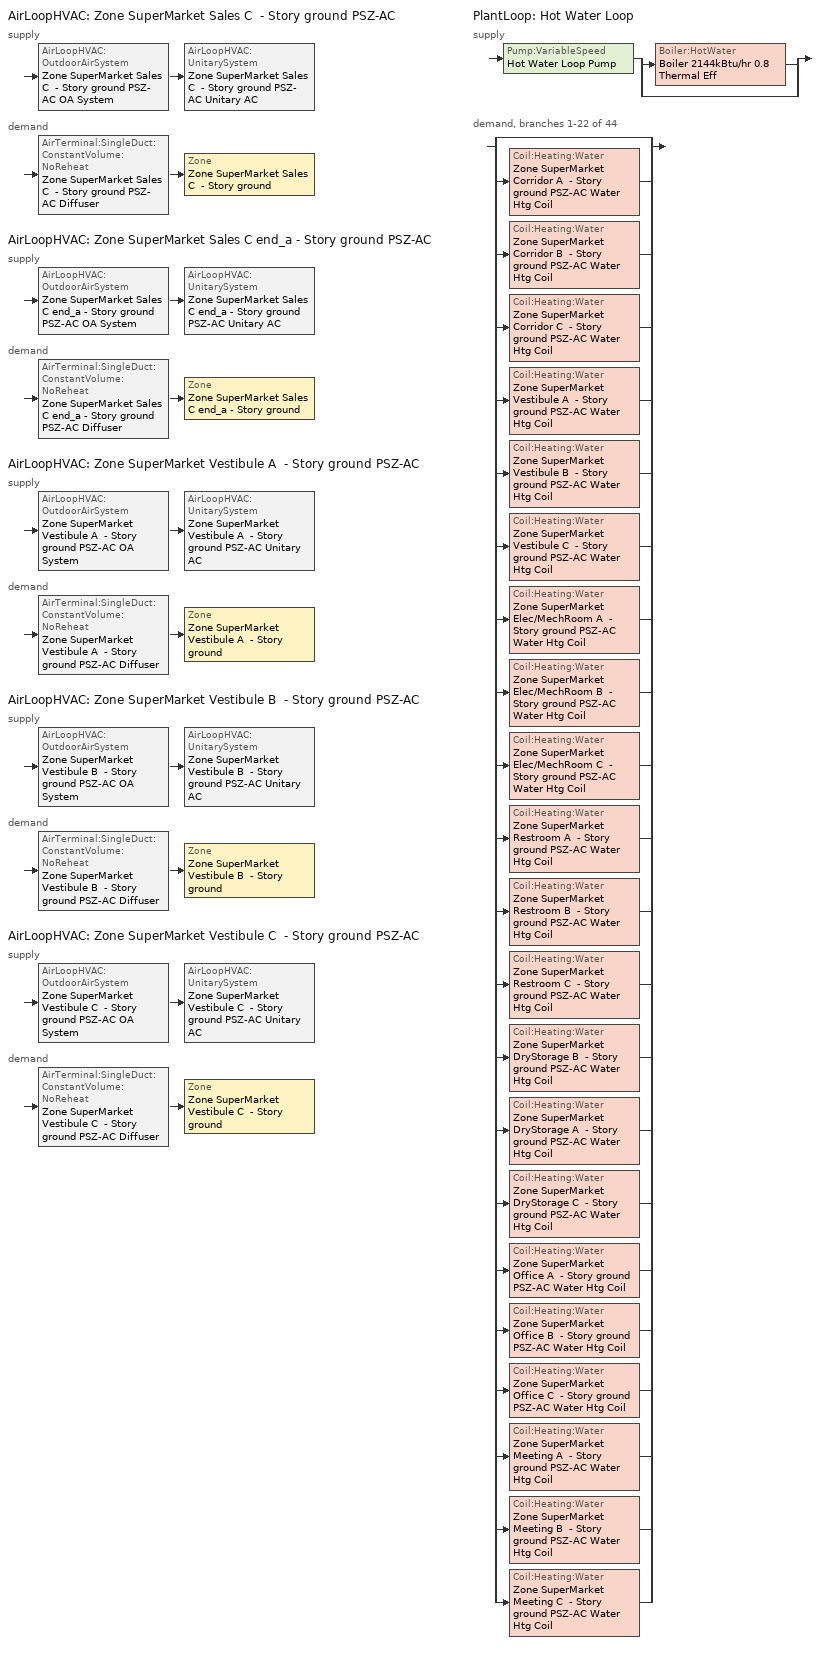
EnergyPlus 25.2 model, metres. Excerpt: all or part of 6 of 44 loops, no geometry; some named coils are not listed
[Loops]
AirLoopHVAC 'Zone SuperMarket Sales C  - Story ground PSZ-AC'
 supply: AirLoopHVAC:OutdoorAirSystem 'Zone SuperMarket Sales C  - Story ground PSZ-AC OA System' > AirLoopHVAC:UnitarySystem 'Zone SuperMarket Sales C  - Story ground PSZ-AC Unitary AC'
 demand: AirTerminal:SingleDuct:ConstantVolume:NoReheat 'Zone SuperMarket Sales C  - Story ground PSZ-AC Diffuser' > Zone 'Zone SuperMarket Sales C  - Story ground'
AirLoopHVAC 'Zone SuperMarket Sales C end_a - Story ground PSZ-AC'
 supply: AirLoopHVAC:OutdoorAirSystem 'Zone SuperMarket Sales C end_a - Story ground PSZ-AC OA System' > AirLoopHVAC:UnitarySystem 'Zone SuperMarket Sales C end_a - Story ground PSZ-AC Unitary AC'
 demand: AirTerminal:SingleDuct:ConstantVolume:NoReheat 'Zone SuperMarket Sales C end_a - Story ground PSZ-AC Diffuser' > Zone 'Zone SuperMarket Sales C end_a - Story ground'
AirLoopHVAC 'Zone SuperMarket Vestibule A  - Story ground PSZ-AC'
 supply: AirLoopHVAC:OutdoorAirSystem 'Zone SuperMarket Vestibule A  - Story ground PSZ-AC OA System' > AirLoopHVAC:UnitarySystem 'Zone SuperMarket Vestibule A  - Story ground PSZ-AC Unitary AC'
 demand: AirTerminal:SingleDuct:ConstantVolume:NoReheat 'Zone SuperMarket Vestibule A  - Story ground PSZ-AC Diffuser' > Zone 'Zone SuperMarket Vestibule A  - Story ground'
AirLoopHVAC 'Zone SuperMarket Vestibule B  - Story ground PSZ-AC'
 supply: AirLoopHVAC:OutdoorAirSystem 'Zone SuperMarket Vestibule B  - Story ground PSZ-AC OA System' > AirLoopHVAC:UnitarySystem 'Zone SuperMarket Vestibule B  - Story ground PSZ-AC Unitary AC'
 demand: AirTerminal:SingleDuct:ConstantVolume:NoReheat 'Zone SuperMarket Vestibule B  - Story ground PSZ-AC Diffuser' > Zone 'Zone SuperMarket Vestibule B  - Story ground'
AirLoopHVAC 'Zone SuperMarket Vestibule C  - Story ground PSZ-AC'
 supply: AirLoopHVAC:OutdoorAirSystem 'Zone SuperMarket Vestibule C  - Story ground PSZ-AC OA System' > AirLoopHVAC:UnitarySystem 'Zone SuperMarket Vestibule C  - Story ground PSZ-AC Unitary AC'
 demand: AirTerminal:SingleDuct:ConstantVolume:NoReheat 'Zone SuperMarket Vestibule C  - Story ground PSZ-AC Diffuser' > Zone 'Zone SuperMarket Vestibule C  - Story ground'
PlantLoop 'Hot Water Loop'
 supply: Pump:VariableSpeed 'Hot Water Loop Pump' > split
  | Boiler:HotWater 'Boiler 2144kBtu/hr 0.8 Thermal Eff'
  | bypass
 demand, branches 1-22 of 44: split
  | bypass
  | Coil:Heating:Water 'Zone SuperMarket Corridor A  - Story ground PSZ-AC Water Htg Coil'
  | Coil:Heating:Water 'Zone SuperMarket Corridor B  - Story ground PSZ-AC Water Htg Coil'
  | Coil:Heating:Water 'Zone SuperMarket Corridor C  - Story ground PSZ-AC Water Htg Coil'
  | Coil:Heating:Water 'Zone SuperMarket Vestibule A  - Story ground PSZ-AC Water Htg Coil'
  | Coil:Heating:Water 'Zone SuperMarket Vestibule B  - Story ground PSZ-AC Water Htg Coil'
  | Coil:Heating:Water 'Zone SuperMarket Vestibule C  - Story ground PSZ-AC Water Htg Coil'
  | Coil:Heating:Water 'Zone SuperMarket Elec/MechRoom A  - Story ground PSZ-AC Water Htg Coil'
  | Coil:Heating:Water 'Zone SuperMarket Elec/MechRoom B  - Story ground PSZ-AC Water Htg Coil'
  | Coil:Heating:Water 'Zone SuperMarket Elec/MechRoom C  - Story ground PSZ-AC Water Htg Coil'
  | Coil:Heating:Water 'Zone SuperMarket Restroom A  - Story ground PSZ-AC Water Htg Coil'
  | Coil:Heating:Water 'Zone SuperMarket Restroom B  - Story ground PSZ-AC Water Htg Coil'
  | Coil:Heating:Water 'Zone SuperMarket Restroom C  - Story ground PSZ-AC Water Htg Coil'
  | Coil:Heating:Water 'Zone SuperMarket DryStorage B  - Story ground PSZ-AC Water Htg Coil'
  | Coil:Heating:Water 'Zone SuperMarket DryStorage A  - Story ground PSZ-AC Water Htg Coil'
  | Coil:Heating:Water 'Zone SuperMarket DryStorage C  - Story ground PSZ-AC Water Htg Coil'
  | Coil:Heating:Water 'Zone SuperMarket Office A  - Story ground PSZ-AC Water Htg Coil'
  | Coil:Heating:Water 'Zone SuperMarket Office B  - Story ground PSZ-AC Water Htg Coil'
  | Coil:Heating:Water 'Zone SuperMarket Office C  - Story ground PSZ-AC Water Htg Coil'
  | Coil:Heating:Water 'Zone SuperMarket Meeting A  - Story ground PSZ-AC Water Htg Coil'
  | Coil:Heating:Water 'Zone SuperMarket Meeting B  - Story ground PSZ-AC Water Htg Coil'
  | Coil:Heating:Water 'Zone SuperMarket Meeting C  - Story ground PSZ-AC Water Htg Coil'
[ZoneControl:Thermostat] Temperature Difference Between Cutout And Setpoint {deltaC}=0
Name | Zone or ZoneList | Control Type Schedule | Control 1
Zone SuperMarket Sales C  - Story ground Thermostat | Zone SuperMarket Sales C  - Story ground | Zone SuperMarket Sales C  - Story ground Thermostat Schedule | SuperMarket Sales - 90.1-2019 Thermostat 2
Zone SuperMarket Sales C end_a - Story ground Thermostat | Zone SuperMarket Sales C end_a - Story ground | Zone SuperMarket Sales C end_a - Story ground Thermostat Schedule | SuperMarket Sales - 90.1-2019 Thermostat 1
Zone SuperMarket Vestibule A  - Story ground Thermostat | Zone SuperMarket Vestibule A  - Story ground | Zone SuperMarket Vestibule A  - Story ground Thermostat Schedule | SuperMarket Vestibule - 90.1-2019 Thermostat 1
Zone SuperMarket Vestibule B  - Story ground Thermostat | Zone SuperMarket Vestibule B  - Story ground | Zone SuperMarket Vestibule B  - Story ground Thermostat Schedule | SuperMarket Vestibule - 90.1-2019 Thermostat 2
Zone SuperMarket Vestibule C  - Story ground Thermostat | Zone SuperMarket Vestibule C  - Story ground | Zone SuperMarket Vestibule C  - Story ground Thermostat Schedule | SuperMarket Vestibule - 90.1-2019 Thermostat
[ThermostatSetpoint:DualSetpoint]
Name | Heating Setpoint Temperature Schedule | Cooling Setpoint Temperature Schedule
SuperMarket Sales - 90.1-2019 Thermostat 2; SuperMarket Sales - 90.1-2019 Thermostat 1 | SuperMarket HtgSetp_Enduse | SuperMarket ClgSetp_Enduse
SuperMarket Vestibule - 90.1-2019 Thermostat 1; SuperMarket Vestibule - 90.1-2019 Thermostat 2; SuperMarket Vestibule - 90.1-2019 Thermostat | SuperMarket Vestibule HtgSetp | SuperMarket Vestibule ClgSetp
[AirTerminal:SingleDuct:ConstantVolume:NoReheat] Availability Schedule=Always On Discrete; Maximum Air Flow Rate {m3/s}=AutoSize
Zone SuperMarket Sales C  - Story ground PSZ-AC Diffuser; Zone SuperMarket Sales C end_a - Story ground PSZ-AC Diffuser; Zone SuperMarket Vestibule A  - Story ground PSZ-AC Diffuser; Zone SuperMarket Vestibule B  - Story ground PSZ-AC Diffuser; Zone SuperMarket Vestibule C  - Story ground PSZ-AC Diffuser
[Zone equipment]
Zone SuperMarket Sales C  - Story ground: Zone SuperMarket Sales C  - Story ground PSZ-AC Diffuser
Zone SuperMarket Sales C end_a - Story ground: Zone SuperMarket Sales C end_a - Story ground PSZ-AC Diffuser
Zone SuperMarket Vestibule A  - Story ground: Zone SuperMarket Vestibule A  - Story ground PSZ-AC Diffuser
Zone SuperMarket Vestibule B  - Story ground: Zone SuperMarket Vestibule B  - Story ground PSZ-AC Diffuser
Zone SuperMarket Vestibule C  - Story ground: Zone SuperMarket Vestibule C  - Story ground PSZ-AC Diffuser
[Sizing:Zone] Zone Cooling Design Supply Air Temperature Input Method=SupplyAirTemperature; Zone Cooling Design Supply Air Temperature {C}=12.7778; Zone Cooling Design Supply Air Temperature Difference {deltaC}=11.11; Zone Heating Design Supply Air Temperature Input Method=SupplyAirTemperature; Zone Heating Design Supply Air Temperature {C}=50; Zone Heating Design Supply Air Temperature Difference {deltaC}=11.11; Zone Cooling Design Supply Air Humidity Ratio {kgWater/kgDryAir}=0.0085; Zone Heating Design Supply Air Humidity Ratio {kgWater/kgDryAir}=0.008; Cooling Design Air Flow Method=DesignDay; Cooling Design Air Flow Rate {m3/s}=0; Cooling Minimum Air Flow per Zone Floor Area {m3/s-m2}=0.000762; Cooling Minimum Air Flow {m3/s}=0; Cooling Minimum Air Flow Fraction=0; Heating Design Air Flow Method=DesignDay; Heating Design Air Flow Rate {m3/s}=0; Heating Maximum Air Flow per Zone Floor Area {m3/s-m2}=0.002032; Heating Maximum Air Flow {m3/s}=0.141576; Heating Maximum Air Flow Fraction=1; Account for Dedicated Outdoor Air System=No; Zone Load Sizing Method=Sensible Load Only No Latent Load; Zone Latent Cooling Design Supply Air Humidity Ratio Input Method=HumidityRatioDifference; Zone Cooling Design Supply Air Humidity Ratio Difference {kgWater/kgDryAir}=0.005; Zone Latent Heating Design Supply Air Humidity Ratio Input Method=HumidityRatioDifference; Zone Humidification Design Supply Air Humidity Ratio Difference {kgWater/kgDryAir}=0.005; Type of Space Sum to Use=Coincident; Heating Coil Sizing Method=None; Maximum Heating Capacity To Cooling Load Sizing Ratio {W/W}=1
Name | Design Specification Outdoor Air Object
Zone SuperMarket Sales C  - Story ground; Zone SuperMarket Sales C end_a - Story ground | SuperMarket Sales Ventilation
Zone SuperMarket Vestibule A  - Story ground; Zone SuperMarket Vestibule B  - Story ground; Zone SuperMarket Vestibule C  - Story ground | SuperMarket Vestibule Ventilation
[DesignSpecification:OutdoorAir] Outdoor Air Method=Sum; Outdoor Air Flow per Zone Floor Area {m3/s-m2}=0.0003048; Outdoor Air Flow per Zone {m3/s}=0; Outdoor Air Flow Air Changes per Hour {1/hr}=0
Name | Outdoor Air Flow per Person {m3/s-person}
SuperMarket Sales Ventilation | 0.00353961
SuperMarket Vestibule Ventilation | 0
[AirLoopHVAC] Design Supply Air Flow Rate {m3/s}=AutoSize; Design Return Air Flow Fraction of Supply Air Flow=1
Zone SuperMarket Sales C  - Story ground PSZ-AC; Zone SuperMarket Sales C end_a - Story ground PSZ-AC; Zone SuperMarket Vestibule A  - Story ground PSZ-AC; Zone SuperMarket Vestibule B  - Story ground PSZ-AC; Zone SuperMarket Vestibule C  - Story ground PSZ-AC
[Sizing:System] Type of Load to Size On=Sensible; Design Outdoor Air Flow Rate {m3/s}=Autosize; Central Heating Maximum System Air Flow Ratio=1; Preheat Design Temperature {C}=7.22222; Preheat Design Humidity Ratio {kgWater/kgDryAir}=0.008; Precool Design Temperature {C}=12.7778; Precool Design Humidity Ratio {kgWater/kgDryAir}=0.008; Central Cooling Design Supply Air Temperature {C}=12.7778; Central Heating Design Supply Air Temperature {C}=50; Type of Zone Sum to Use=Coincident; 100% Outdoor Air in Cooling=No; 100% Outdoor Air in Heating=No; Central Cooling Design Supply Air Humidity Ratio {kgWater/kgDryAir}=0.0085; Central Heating Design Supply Air Humidity Ratio {kgWater/kgDryAir}=0.008; Cooling Supply Air Flow Rate Method=DesignDay; Cooling Supply Air Flow Rate {m3/s}=0; Cooling Supply Air Flow Rate Per Floor Area {m3/s-m2}=0.00996765; Cooling Fraction of Autosized Cooling Supply Air Flow Rate=1; Cooling Supply Air Flow Rate Per Unit Cooling Capacity {m3/s-W}=3.94755e-05; Heating Supply Air Flow Rate Method=DesignDay; Heating Supply Air Flow Rate {m3/s}=0; Heating Supply Air Flow Rate Per Floor Area {m3/s-m2}=0.00996765; Heating Fraction of Autosized Heating Supply Air Flow Rate=1; Heating Fraction of Autosized Cooling Supply Air Flow Rate=1; Heating Supply Air Flow Rate Per Unit Heating Capacity {m3/s-W}=3.15882e-05; System Outdoor Air Method=ZoneSum; Zone Maximum Outdoor Air Fraction=1; Cooling Design Capacity Method=CoolingDesignCapacity; Cooling Design Capacity {W}=Autosize; Cooling Design Capacity Per Floor Area {W/m2}=234.7; Fraction of Autosized Cooling Design Capacity=1; Heating Design Capacity Method=HeatingDesignCapacity; Heating Design Capacity {W}=Autosize; Heating Design Capacity Per Floor Area {W/m2}=157; Fraction of Autosized Heating Design Capacity=1; Central Cooling Capacity Control Method=OnOff; Occupant Diversity=Autosize; Heating Coil Sizing Method=None; Maximum Heating Capacity To Cooling Capacity Sizing Ratio {W/W}=1
Zone SuperMarket Sales C  - Story ground PSZ-AC; Zone SuperMarket Sales C end_a - Story ground PSZ-AC; Zone SuperMarket Vestibule A  - Story ground PSZ-AC; Zone SuperMarket Vestibule B  - Story ground PSZ-AC; Zone SuperMarket Vestibule C  - Story ground PSZ-AC
[Controller:OutdoorAir] Minimum Outdoor Air Flow Rate {m3/s}=Autosize; Maximum Outdoor Air Flow Rate {m3/s}=Autosize; Economizer Control Action Type=ModulateFlow; Lockout Type=LockoutWithHeating; Minimum Limit Type=FixedMinimum; High Humidity Control=No; High Humidity Outdoor Air Flow Ratio=1; Control High Indoor Humidity Based on Outdoor Humidity Ratio=Yes; Heat Recovery Bypass Control Type=BypassWhenWithinEconomizerLimits; Economizer Operation Staging=InterlockedWithMechanicalCooling
Name | Economizer Control Type | Minimum Outdoor Air Schedule | Maximum Fraction of Outdoor Air Schedule | Mechanical Ventilation Controller | Economizer Maximum Limit Dry-Bulb Temperature {C} | Economizer Maximum Limit Enthalpy {J/kg}
Zone SuperMarket Sales C  - Story ground PSZ-AC OA System Controller | DifferentialDryBulb | Zone SuperMarket Sales C  - Story ground PSZ-AC Occ Sch | ems_Zone_SuperMarket_Sales_C____Story_ground_PSZ_AC_maxOASch | Controller Mechanical Ventilation 33
Zone SuperMarket Sales C end_a - Story ground PSZ-AC OA System Controller | NoEconomizer | Zone SuperMarket Sales C end_a - Story ground PSZ-AC Occ Sch | ems_Zone_SuperMarket_Sales_C_end_a___Story_ground_PSZ_AC_maxOASch | Controller Mechanical Ventilation 32 | 28 | 64000
Zone SuperMarket Vestibule A  - Story ground PSZ-AC OA System Controller | NoEconomizer | Zone SuperMarket Vestibule A  - Story ground PSZ-AC Occ Sch | ems_Zone_SuperMarket_Vestibule_A____Story_ground_PSZ_AC_maxOASch | Controller Mechanical Ventilation 4 | 28 | 64000
Zone SuperMarket Vestibule B  - Story ground PSZ-AC OA System Controller | NoEconomizer | Zone SuperMarket Vestibule B  - Story ground PSZ-AC Occ Sch | ems_Zone_SuperMarket_Vestibule_B____Story_ground_PSZ_AC_maxOASch | Controller Mechanical Ventilation 5 | 28 | 64000
Zone SuperMarket Vestibule C  - Story ground PSZ-AC OA System Controller | NoEconomizer | Zone SuperMarket Vestibule C  - Story ground PSZ-AC Occ Sch | ems_Zone_SuperMarket_Vestibule_C____Story_ground_PSZ_AC_maxOASch | Controller Mechanical Ventilation 6 | 28 | 64000
[Controller:MechanicalVentilation] Demand Controlled Ventilation=No; System Outdoor Air Method=ZoneSum
Name | Availability Schedule | Zone or ZoneList Name 1 | Design Specification Outdoor Air Object Name 1
Controller Mechanical Ventilation 33 | Zone SuperMarket Sales C  - Story ground PSZ-AC Occ Sch | Zone SuperMarket Sales C  - Story ground | SuperMarket Sales Ventilation
Controller Mechanical Ventilation 32 | Zone SuperMarket Sales C end_a - Story ground PSZ-AC Occ Sch | Zone SuperMarket Sales C end_a - Story ground | SuperMarket Sales Ventilation
Controller Mechanical Ventilation 4 | Zone SuperMarket Vestibule A  - Story ground PSZ-AC Occ Sch | Zone SuperMarket Vestibule A  - Story ground | SuperMarket Vestibule Ventilation
Controller Mechanical Ventilation 5 | Zone SuperMarket Vestibule B  - Story ground PSZ-AC Occ Sch | Zone SuperMarket Vestibule B  - Story ground | SuperMarket Vestibule Ventilation
Controller Mechanical Ventilation 6 | Zone SuperMarket Vestibule C  - Story ground PSZ-AC Occ Sch | Zone SuperMarket Vestibule C  - Story ground | SuperMarket Vestibule Ventilation
[SetpointManager:MixedAir] Control Variable=Temperature
Name | Setpoint Node or NodeList
Zone SuperMarket Sales C  - Story ground PSZ-AC Mixed Air Node OS Default SPM | Zone SuperMarket Sales C  - Story ground PSZ-AC Mixed Air Node
Zone SuperMarket Sales C end_a - Story ground PSZ-AC Mixed Air Node OS Default SPM | Zone SuperMarket Sales C end_a - Story ground PSZ-AC Mixed Air Node
Zone SuperMarket Vestibule A  - Story ground PSZ-AC Mixed Air Node OS Default SPM | Zone SuperMarket Vestibule A  - Story ground PSZ-AC Mixed Air Node
Zone SuperMarket Vestibule B  - Story ground PSZ-AC Mixed Air Node OS Default SPM | Zone SuperMarket Vestibule B  - Story ground PSZ-AC Mixed Air Node
Zone SuperMarket Vestibule C  - Story ground PSZ-AC Mixed Air Node OS Default SPM | Zone SuperMarket Vestibule C  - Story ground PSZ-AC Mixed Air Node
[AirLoopHVAC:UnitarySystem] Control Type=Load; Dehumidification Control Type=None; Availability Schedule=Always On Discrete; Fan Placement=DrawThrough; DX Heating Coil Sizing Ratio=1; Use DOAS DX Cooling Coil=No; Minimum Supply Air Temperature {C}=2; Latent Load Control=SensibleOnlyLoadControl; Cooling Supply Air Flow Rate Method=SupplyAirFlowRate; Cooling Supply Air Flow Rate {m3/s}=Autosize; Heating Supply Air Flow Rate Method=SupplyAirFlowRate; Heating Supply Air Flow Rate {m3/s}=Autosize; No Load Supply Air Flow Rate Method=None; No Load Supply Air Flow Rate Control Set To Low Speed=Yes; Maximum Supply Air Temperature {C}=80; Maximum Outdoor Dry-Bulb Temperature for Supplemental Heater Operation {C}=21; Ancillary On-Cycle Electric Power {W}=0; Ancillary Off-Cycle Electric Power {W}=0
Name | Controlling Zone or Thermostat Location | Supply Fan | Supply Air Fan Operating Mode Schedule | Heating Coil | Cooling Coil | Supplemental Heating Coil
Zone SuperMarket Sales C  - Story ground PSZ-AC Unitary AC | Zone SuperMarket Sales C  - Story ground | Zone SuperMarket Sales C  - Story ground PSZ-AC Fan | Zone SuperMarket Sales C  - Story ground PSZ-AC Occ Sch | Zone SuperMarket Sales C  - Story ground PSZ-AC Water Htg Coil | Zone SuperMarket Sales C  - Story ground PSZ-AC 1spd DX AC Clg Coil 61kBtu/hr 13.4SEER | Zone SuperMarket Sales C  - Story ground PSZ-AC Electric Backup Htg Coil
Zone SuperMarket Sales C end_a - Story ground PSZ-AC Unitary AC | Zone SuperMarket Sales C end_a - Story ground | Zone SuperMarket Sales C end_a - Story ground PSZ-AC Fan | Zone SuperMarket Sales C end_a - Story ground PSZ-AC Occ Sch | Zone SuperMarket Sales C end_a - Story ground PSZ-AC Water Htg Coil | Zone SuperMarket Sales C end_a - Story ground PSZ-AC 1spd DX AC Clg Coil 11kBtu/hr 13.4SEER | Zone SuperMarket Sales C end_a - Story ground PSZ-AC Electric Backup Htg Coil
Zone SuperMarket Vestibule A  - Story ground PSZ-AC Unitary AC | Zone SuperMarket Vestibule A  - Story ground | Zone SuperMarket Vestibule A  - Story ground PSZ-AC Fan | Zone SuperMarket Vestibule A  - Story ground PSZ-AC Occ Sch | Zone SuperMarket Vestibule A  - Story ground PSZ-AC Water Htg Coil | Zone SuperMarket Vestibule A  - Story ground PSZ-AC 1spd DX AC Clg Coil 0kBtu/hr 13.4SEER | Zone SuperMarket Vestibule A  - Story ground PSZ-AC Electric Backup Htg Coil
Zone SuperMarket Vestibule B  - Story ground PSZ-AC Unitary AC | Zone SuperMarket Vestibule B  - Story ground | Zone SuperMarket Vestibule B  - Story ground PSZ-AC Fan | Zone SuperMarket Vestibule B  - Story ground PSZ-AC Occ Sch | Zone SuperMarket Vestibule B  - Story ground PSZ-AC Water Htg Coil | Zone SuperMarket Vestibule B  - Story ground PSZ-AC 1spd DX AC Clg Coil 1kBtu/hr 13.4SEER | Zone SuperMarket Vestibule B  - Story ground PSZ-AC Electric Backup Htg Coil
Zone SuperMarket Vestibule C  - Story ground PSZ-AC Unitary AC | Zone SuperMarket Vestibule C  - Story ground | Zone SuperMarket Vestibule C  - Story ground PSZ-AC Fan | Zone SuperMarket Vestibule C  - Story ground PSZ-AC Occ Sch | Zone SuperMarket Vestibule C  - Story ground PSZ-AC Water Htg Coil | Zone SuperMarket Vestibule C  - Story ground PSZ-AC 1spd DX AC Clg Coil 0kBtu/hr 13.4SEER | Zone SuperMarket Vestibule C  - Story ground PSZ-AC Electric Backup Htg Coil
[Fan:OnOff] Availability Schedule=Always On Discrete; Pressure Rise {Pa}=622.722; Maximum Flow Rate {m3/s}=Autosize; Motor In Airstream Fraction=1
Name | Fan Total Efficiency | Motor Efficiency | Fan Power Ratio Function of Speed Ratio Curve | Fan Efficiency Ratio Function of Speed Ratio Curve
Zone SuperMarket Sales C  - Story ground PSZ-AC Fan | 0.56225 | 0.865 | Fan On Off Power Curve 32 | Fan On Off Efficiency Curve 32
Zone SuperMarket Sales C end_a - Story ground PSZ-AC Fan | 0.55575 | 0.855 | Fan On Off Power Curve 31 | Fan On Off Efficiency Curve 31
Zone SuperMarket Vestibule A  - Story ground PSZ-AC Fan | 0.55575 | 0.855 | Fan On Off Power Curve 3 | Fan On Off Efficiency Curve 3
Zone SuperMarket Vestibule B  - Story ground PSZ-AC Fan | 0.55575 | 0.855 | Fan On Off Power Curve 4 | Fan On Off Efficiency Curve 4
Zone SuperMarket Vestibule C  - Story ground PSZ-AC Fan | 0.55575 | 0.855 | Fan On Off Power Curve 5 | Fan On Off Efficiency Curve 5
[Coil:Heating:Water] Availability Schedule=Always On Discrete; U-Factor Times Area Value {W/K}=Autosize; Maximum Water Flow Rate {m3/s}=Autosize; Performance Input Method=UFactorTimesAreaAndDesignWaterFlowRate; Rated Capacity {W}=Autosize; Rated Inlet Water Temperature {C}=82.2222; Rated Inlet Air Temperature {C}=7.22222; Rated Outlet Water Temperature {C}=71.1111; Rated Outlet Air Temperature {C}=50; Rated Ratio for Air and Water Convection=0.5
Zone SuperMarket Corridor A  - Story ground PSZ-AC Water Htg Coil; Zone SuperMarket Corridor B  - Story ground PSZ-AC Water Htg Coil; Zone SuperMarket Corridor C  - Story ground PSZ-AC Water Htg Coil; Zone SuperMarket DryStorage A  - Story ground PSZ-AC Water Htg Coil; Zone SuperMarket DryStorage B  - Story ground PSZ-AC Water Htg Coil; Zone SuperMarket DryStorage C  - Story ground PSZ-AC Water Htg Coil; Zone SuperMarket Elec/MechRoom A  - Story ground PSZ-AC Water Htg Coil; Zone SuperMarket Elec/MechRoom B  - Story ground PSZ-AC Water Htg Coil; Zone SuperMarket Elec/MechRoom C  - Story ground PSZ-AC Water Htg Coil; Zone SuperMarket Meeting A  - Story ground PSZ-AC Water Htg Coil; Zone SuperMarket Meeting B  - Story ground PSZ-AC Water Htg Coil; Zone SuperMarket Meeting C  - Story ground PSZ-AC Water Htg Coil; Zone SuperMarket Office A  - Story ground PSZ-AC Water Htg Coil; Zone SuperMarket Office B  - Story ground PSZ-AC Water Htg Coil; Zone SuperMarket Office C  - Story ground PSZ-AC Water Htg Coil; Zone SuperMarket Restroom A  - Story ground PSZ-AC Water Htg Coil; Zone SuperMarket Restroom B  - Story ground PSZ-AC Water Htg Coil; Zone SuperMarket Restroom C  - Story ground PSZ-AC Water Htg Coil; Zone SuperMarket Vestibule A  - Story ground PSZ-AC Water Htg Coil; Zone SuperMarket Vestibule B  - Story ground PSZ-AC Water Htg Coil; Zone SuperMarket Vestibule C  - Story ground PSZ-AC Water Htg Coil
[Coil:Cooling:DX:SingleSpeed] Availability Schedule=Always On Discrete; Gross Rated Total Cooling Capacity {W}=Autosize; Gross Rated Sensible Heat Ratio=Autosize; Gross Rated Cooling COP {W/W}=3.721984; Rated Air Flow Rate {m3/s}=Autosize; Rated Evaporator Fan Power Per Volume Flow Rate 2017 {W/(m3/s)}=773.3; Rated Evaporator Fan Power Per Volume Flow Rate 2023 {W/(m3/s)}=934.4; Total Cooling Capacity Function of Temperature Curve=CoilClgDXQRatio_fTwbToadbSI; Total Cooling Capacity Function of Flow Fraction Curve=CoilClgDXSnglQRatio_fCFMRatio; Energy Input Ratio Function of Temperature Curve=CoilClgDXEIRRatio_fTwbToadbSI; Energy Input Ratio Function of Flow Fraction Curve=CoilClgDXSnglEIRRatio_fCFMRatio; Part Load Fraction Correlation Curve=CoilClgDXEIRRatio_fQFrac; Minimum Outdoor Dry-Bulb Temperature for Compressor Operation {C}=-25; Nominal Time for Condensate Removal to Begin {s}=0; Ratio of Initial Moisture Evaporation Rate and Steady State Latent Capacity=0; Maximum Cycling Rate {cycles/hr}=0; Latent Capacity Time Constant {s}=0; Condenser Type=AirCooled; Evaporative Condenser Effectiveness=0.9; Evaporative Condenser Air Flow Rate {m3/s}=Autosize; Evaporative Condenser Pump Rated Power Consumption {W}=Autosize; Crankcase Heater Capacity {W}=0; Maximum Outdoor Dry-Bulb Temperature for Crankcase Heater Operation {C}=10; Basin Heater Capacity {W/K}=0; Basin Heater Setpoint Temperature {C}=2
Zone SuperMarket Sales C  - Story ground PSZ-AC 1spd DX AC Clg Coil 61kBtu/hr 13.4SEER; Zone SuperMarket Sales C end_a - Story ground PSZ-AC 1spd DX AC Clg Coil 11kBtu/hr 13.4SEER; Zone SuperMarket Vestibule A  - Story ground PSZ-AC 1spd DX AC Clg Coil 0kBtu/hr 13.4SEER; Zone SuperMarket Vestibule B  - Story ground PSZ-AC 1spd DX AC Clg Coil 1kBtu/hr 13.4SEER; Zone SuperMarket Vestibule C  - Story ground PSZ-AC 1spd DX AC Clg Coil 0kBtu/hr 13.4SEER
[Coil:Heating:Electric] Availability Schedule=Always On Discrete; Efficiency=1; Nominal Capacity {W}=Autosize
Zone SuperMarket Sales C  - Story ground PSZ-AC Electric Backup Htg Coil; Zone SuperMarket Sales C end_a - Story ground PSZ-AC Electric Backup Htg Coil; Zone SuperMarket Vestibule A  - Story ground PSZ-AC Electric Backup Htg Coil; Zone SuperMarket Vestibule B  - Story ground PSZ-AC Electric Backup Htg Coil; Zone SuperMarket Vestibule C  - Story ground PSZ-AC Electric Backup Htg Coil
[SetpointManager:SingleZone:Reheat] Control Variable=Temperature; Minimum Supply Air Temperature {C}=12.7778; Maximum Supply Air Temperature {C}=50
Name | Control Zone | Setpoint Node or NodeList
Zone SuperMarket Sales C  - Story ground Setpoint Manager SZ Reheat | Zone SuperMarket Sales C  - Story ground | Zone SuperMarket Sales C  - Story ground PSZ-AC Supply Outlet Node
Zone SuperMarket Sales C end_a - Story ground Setpoint Manager SZ Reheat | Zone SuperMarket Sales C end_a - Story ground | Zone SuperMarket Sales C end_a - Story ground PSZ-AC Supply Outlet Node
Zone SuperMarket Vestibule A  - Story ground Setpoint Manager SZ Reheat | Zone SuperMarket Vestibule A  - Story ground | Zone SuperMarket Vestibule A  - Story ground PSZ-AC Supply Outlet Node
Zone SuperMarket Vestibule B  - Story ground Setpoint Manager SZ Reheat | Zone SuperMarket Vestibule B  - Story ground | Zone SuperMarket Vestibule B  - Story ground PSZ-AC Supply Outlet Node
Zone SuperMarket Vestibule C  - Story ground Setpoint Manager SZ Reheat | Zone SuperMarket Vestibule C  - Story ground | Zone SuperMarket Vestibule C  - Story ground PSZ-AC Supply Outlet Node
[PlantLoop]
Hot Water Loop: Fluid Type=Water; Plant Equipment Operation Scheme=Hot Water Loop Operation Schemes; Maximum Loop Temperature {C}=100; Minimum Loop Temperature {C}=10; Maximum Loop Flow Rate {m3/s}=Autosize; Minimum Loop Flow Rate {m3/s}=0; Plant Loop Volume {m3}=Autocalculate; Load Distribution Scheme=Optimal; Plant Loop Demand Calculation Scheme=SingleSetpoint; Common Pipe Simulation=None
[Sizing:Plant]
Hot Water Loop: Loop Type=Heating; Design Loop Exit Temperature {C}=82.2222; Loop Design Temperature Difference {deltaC}=11.1111; Sizing Option=NonCoincident; Zone Timesteps in Averaging Window=1; Coincident Sizing Factor Mode=None
[Pump:VariableSpeed]
Hot Water Loop Pump: Design Maximum Flow Rate {m3/s}=Autosize; Design Pump Head {Pa}=179344; Design Power Consumption {W}=Autosize; Motor Efficiency=0.927087; Fraction of Motor Inefficiencies to Fluid Stream=0; Coefficient 1 of the Part Load Performance Curve=0; Coefficient 2 of the Part Load Performance Curve=0.0205; Coefficient 3 of the Part Load Performance Curve=0.4101; Coefficient 4 of the Part Load Performance Curve=0.5753; Design Minimum Flow Rate {m3/s}=0; Pump Control Type=Intermittent; Skin Loss Radiative Fraction=0.5; Design Power Sizing Method=PowerPerFlowPerPressure; Design Electric Power per Unit Flow Rate {W/(m3/s)}=348701.1; Design Shaft Power per Unit Flow Rate per Unit Head {W/((m3/s)-Pa)}=1.28205; Design Minimum Flow Rate Fraction=0
[Boiler:HotWater]
Boiler 2144kBtu/hr 0.8 Thermal Eff: Fuel Type=NaturalGas; Nominal Capacity {W}=Autosize; Nominal Thermal Efficiency=0.8; Efficiency Curve Temperature Evaluation Variable=LeavingBoiler; Normalized Boiler Efficiency Curve=Boiler with Minimum Turndown; Design Water Flow Rate {m3/s}=Autosize; Minimum Part Load Ratio=0; Maximum Part Load Ratio=1.2; Optimum Part Load Ratio=1; Water Outlet Upper Temperature Limit {C}=95; Boiler Flow Mode=LeavingSetpointModulated; On Cycle Parasitic Electric Load {W}=0; Sizing Factor=1; Off Cycle Parasitic Fuel Load {W}=0
[SetpointManager:Scheduled]
Hot Water Loop Setpoint Manager: Control Variable=Temperature; Schedule=Hot Water Loop Temp - 180F; Setpoint Node or NodeList=Hot Water Loop Supply Outlet Node
[PlantEquipmentOperationSchemes]
Hot Water Loop Operation Schemes: Control Scheme Object Type 1=PlantEquipmentOperation:HeatingLoad; Control Scheme Name 1=Hot Water Loop Heating Operation Scheme; Control Scheme Schedule Name 1=Always On Discrete
[PlantEquipmentOperation:HeatingLoad]
Hot Water Loop Heating Operation Scheme: Load Range Lower Limit 1 {W}=0; Load Range Upper Limit 1 {W}=1000000000; Range Equipment List Name 1=Hot Water Loop Heating Equipment List
[PlantEquipmentList]
Hot Water Loop Heating Equipment List: Boiler:HotWater, Boiler 2144kBtu/hr 0.8 Thermal Eff
[Schedule:Day:Interval]
SuperMarket HtgSetp_Enduse Default|Wknd|Wkdy Day; SuperMarket HtgSetp_Enduse Default; SuperMarket HtgSetp_Enduse Summer Design Day; SuperMarket HtgSetp_Enduse Winter Design Day: No, 24:00, 19.5
SuperMarket ClgSetp_Enduse Default|Wknd|Wkdy Day; SuperMarket ClgSetp_Enduse Default; SuperMarket ClgSetp_Enduse Summer Design Day; SuperMarket ClgSetp_Enduse Winter Design Day: No, 24:00, 22.75
SuperMarket Vestibule HtgSetp Default; SuperMarket Vestibule HtgSetp Winter Design Day: No, 24:00, 7.2
SuperMarket Vestibule ClgSetp Default; SuperMarket Vestibule ClgSetp Summer Design Day; SuperMarket Vestibule ClgSetp Winter Design Day: No, 24:00, 100
ems_Zone_SuperMarket_Sales_C_end_a___Story_ground_PSZ_AC_maxOASch_Default; ems_Zone_SuperMarket_Sales_C____Story_ground_PSZ_AC_maxOASch_Default; ems_Zone_SuperMarket_Vestibule_A____Story_ground_PSZ_AC_maxOASch_Default; ems_Zone_SuperMarket_Vestibule_B____Story_ground_PSZ_AC_maxOASch_Default; ems_Zone_SuperMarket_Vestibule_C____Story_ground_PSZ_AC_maxOASch_Default: No, 24:00, 0.75
Hot Water Loop Temp - 180F Default: No, 24:00, 82.2222
Schedule Day 107; Schedule Day 109; Schedule Day 111; Schedule Day 113; Schedule Day 115: No, 07:00, 0, 21:00, 1, 24:00, 0
Schedule Day 108; Schedule Day 110; Schedule Day 114: No, 08:00, 0, 19:00, 1, 24:00, 0
Schedule Day 112; Schedule Day 116: No, 07:00, 0, 20:00, 1, 24:00, 0
Zone SuperMarket Sales C  - Story ground PSZ-AC Occ Sch Default; Zone SuperMarket Sales C end_a - Story ground PSZ-AC Occ Sch Default; Zone SuperMarket Vestibule B  - Story ground PSZ-AC Occ Sch Default: No, 08:00, 0, 22:00, 1, 24:00, 0
Zone SuperMarket Sales C  - Story ground PSZ-AC Occ Sch Summer Design Day; Zone SuperMarket Sales C  - Story ground PSZ-AC Occ Sch Winter Design Day; Zone SuperMarket Sales C end_a - Story ground PSZ-AC Occ Sch Summer Design Day; Zone SuperMarket Sales C end_a - Story ground PSZ-AC Occ Sch Winter Design Day; Zone SuperMarket Vestibule A  - Story ground PSZ-AC Occ Sch Summer Design Day; Zone SuperMarket Vestibule A  - Story ground PSZ-AC Occ Sch Winter Design Day; Zone SuperMarket Vestibule B  - Story ground PSZ-AC Occ Sch Summer Design Day; Zone SuperMarket Vestibule B  - Story ground PSZ-AC Occ Sch Winter Design Day; Zone SuperMarket Vestibule C  - Story ground PSZ-AC Occ Sch Summer Design Day; Zone SuperMarket Vestibule C  - Story ground PSZ-AC Occ Sch Winter Design Day: No, 24:00, 1
Zone SuperMarket Vestibule A  - Story ground PSZ-AC Occ Sch Default; Zone SuperMarket Vestibule C  - Story ground PSZ-AC Occ Sch Default: No, 07:00, 0, 22:00, 1, 24:00, 0
[Schedule:Week:Daily]
SuperMarket HtgSetp_Enduse Week Rule - Jan1-Dec31: SuperMarket HtgSetp_Enduse Default|Wknd|Wkdy Day, SuperMarket HtgSetp_Enduse Default|Wknd|Wkdy Day, SuperMarket HtgSetp_Enduse Default|Wknd|Wkdy Day, SuperMarket HtgSetp_Enduse Default|Wknd|Wkdy Day, SuperMarket HtgSetp_Enduse Default|Wknd|Wkdy Day, SuperMarket HtgSetp_Enduse Default|Wknd|Wkdy Day, SuperMarket HtgSetp_Enduse Default|Wknd|Wkdy Day, SuperMarket HtgSetp_Enduse Default, SuperMarket HtgSetp_Enduse Summer Design Day, SuperMarket HtgSetp_Enduse Winter Design Day, SuperMarket HtgSetp_Enduse Default, SuperMarket HtgSetp_Enduse Default
SuperMarket ClgSetp_Enduse Week Rule - Jan1-Dec31: SuperMarket ClgSetp_Enduse Default|Wknd|Wkdy Day, SuperMarket ClgSetp_Enduse Default|Wknd|Wkdy Day, SuperMarket ClgSetp_Enduse Default|Wknd|Wkdy Day, SuperMarket ClgSetp_Enduse Default|Wknd|Wkdy Day, SuperMarket ClgSetp_Enduse Default|Wknd|Wkdy Day, SuperMarket ClgSetp_Enduse Default|Wknd|Wkdy Day, SuperMarket ClgSetp_Enduse Default|Wknd|Wkdy Day, SuperMarket ClgSetp_Enduse Default, SuperMarket ClgSetp_Enduse Summer Design Day, SuperMarket ClgSetp_Enduse Winter Design Day, SuperMarket ClgSetp_Enduse Default, SuperMarket ClgSetp_Enduse Default
SuperMarket Vestibule HtgSetp Week Rule - Jan1-Dec31: SuperMarket Vestibule HtgSetp Default, SuperMarket Vestibule HtgSetp Default, SuperMarket Vestibule HtgSetp Default, SuperMarket Vestibule HtgSetp Default, SuperMarket Vestibule HtgSetp Default, SuperMarket Vestibule HtgSetp Default, SuperMarket Vestibule HtgSetp Default, SuperMarket Vestibule HtgSetp Default, SuperMarket Vestibule HtgSetp Default, SuperMarket Vestibule HtgSetp Winter Design Day, SuperMarket Vestibule HtgSetp Default, SuperMarket Vestibule HtgSetp Default
SuperMarket Vestibule ClgSetp Week Rule - Jan1-Dec31: SuperMarket Vestibule ClgSetp Default, SuperMarket Vestibule ClgSetp Default, SuperMarket Vestibule ClgSetp Default, SuperMarket Vestibule ClgSetp Default, SuperMarket Vestibule ClgSetp Default, SuperMarket Vestibule ClgSetp Default, SuperMarket Vestibule ClgSetp Default, SuperMarket Vestibule ClgSetp Default, SuperMarket Vestibule ClgSetp Summer Design Day, SuperMarket Vestibule ClgSetp Winter Design Day, SuperMarket Vestibule ClgSetp Default, SuperMarket Vestibule ClgSetp Default
ems_Zone_SuperMarket_Sales_C_end_a___Story_ground_PSZ_AC_maxOASch Week Rule - Jan1-Dec31: ems_Zone_SuperMarket_Sales_C_end_a___Story_ground_PSZ_AC_maxOASch_Default, ems_Zone_SuperMarket_Sales_C_end_a___Story_ground_PSZ_AC_maxOASch_Default, ems_Zone_SuperMarket_Sales_C_end_a___Story_ground_PSZ_AC_maxOASch_Default, ems_Zone_SuperMarket_Sales_C_end_a___Story_ground_PSZ_AC_maxOASch_Default, ems_Zone_SuperMarket_Sales_C_end_a___Story_ground_PSZ_AC_maxOASch_Default, ems_Zone_SuperMarket_Sales_C_end_a___Story_ground_PSZ_AC_maxOASch_Default, ems_Zone_SuperMarket_Sales_C_end_a___Story_ground_PSZ_AC_maxOASch_Default, ems_Zone_SuperMarket_Sales_C_end_a___Story_ground_PSZ_AC_maxOASch_Default, ems_Zone_SuperMarket_Sales_C_end_a___Story_ground_PSZ_AC_maxOASch_Default, ems_Zone_SuperMarket_Sales_C_end_a___Story_ground_PSZ_AC_maxOASch_Default, ems_Zone_SuperMarket_Sales_C_end_a___Story_ground_PSZ_AC_maxOASch_Default, ems_Zone_SuperMarket_Sales_C_end_a___Story_ground_PSZ_AC_maxOASch_Default
ems_Zone_SuperMarket_Sales_C____Story_ground_PSZ_AC_maxOASch Week Rule - Jan1-Dec31: ems_Zone_SuperMarket_Sales_C____Story_ground_PSZ_AC_maxOASch_Default, ems_Zone_SuperMarket_Sales_C____Story_ground_PSZ_AC_maxOASch_Default, ems_Zone_SuperMarket_Sales_C____Story_ground_PSZ_AC_maxOASch_Default, ems_Zone_SuperMarket_Sales_C____Story_ground_PSZ_AC_maxOASch_Default, ems_Zone_SuperMarket_Sales_C____Story_ground_PSZ_AC_maxOASch_Default, ems_Zone_SuperMarket_Sales_C____Story_ground_PSZ_AC_maxOASch_Default, ems_Zone_SuperMarket_Sales_C____Story_ground_PSZ_AC_maxOASch_Default, ems_Zone_SuperMarket_Sales_C____Story_ground_PSZ_AC_maxOASch_Default, ems_Zone_SuperMarket_Sales_C____Story_ground_PSZ_AC_maxOASch_Default, ems_Zone_SuperMarket_Sales_C____Story_ground_PSZ_AC_maxOASch_Default, ems_Zone_SuperMarket_Sales_C____Story_ground_PSZ_AC_maxOASch_Default, ems_Zone_SuperMarket_Sales_C____Story_ground_PSZ_AC_maxOASch_Default
ems_Zone_SuperMarket_Vestibule_A____Story_ground_PSZ_AC_maxOASch Week Rule - Jan1-Dec31: ems_Zone_SuperMarket_Vestibule_A____Story_ground_PSZ_AC_maxOASch_Default, ems_Zone_SuperMarket_Vestibule_A____Story_ground_PSZ_AC_maxOASch_Default, ems_Zone_SuperMarket_Vestibule_A____Story_ground_PSZ_AC_maxOASch_Default, ems_Zone_SuperMarket_Vestibule_A____Story_ground_PSZ_AC_maxOASch_Default, ems_Zone_SuperMarket_Vestibule_A____Story_ground_PSZ_AC_maxOASch_Default, ems_Zone_SuperMarket_Vestibule_A____Story_ground_PSZ_AC_maxOASch_Default, ems_Zone_SuperMarket_Vestibule_A____Story_ground_PSZ_AC_maxOASch_Default, ems_Zone_SuperMarket_Vestibule_A____Story_ground_PSZ_AC_maxOASch_Default, ems_Zone_SuperMarket_Vestibule_A____Story_ground_PSZ_AC_maxOASch_Default, ems_Zone_SuperMarket_Vestibule_A____Story_ground_PSZ_AC_maxOASch_Default, ems_Zone_SuperMarket_Vestibule_A____Story_ground_PSZ_AC_maxOASch_Default, ems_Zone_SuperMarket_Vestibule_A____Story_ground_PSZ_AC_maxOASch_Default
ems_Zone_SuperMarket_Vestibule_B____Story_ground_PSZ_AC_maxOASch Week Rule - Jan1-Dec31: ems_Zone_SuperMarket_Vestibule_B____Story_ground_PSZ_AC_maxOASch_Default, ems_Zone_SuperMarket_Vestibule_B____Story_ground_PSZ_AC_maxOASch_Default, ems_Zone_SuperMarket_Vestibule_B____Story_ground_PSZ_AC_maxOASch_Default, ems_Zone_SuperMarket_Vestibule_B____Story_ground_PSZ_AC_maxOASch_Default, ems_Zone_SuperMarket_Vestibule_B____Story_ground_PSZ_AC_maxOASch_Default, ems_Zone_SuperMarket_Vestibule_B____Story_ground_PSZ_AC_maxOASch_Default, ems_Zone_SuperMarket_Vestibule_B____Story_ground_PSZ_AC_maxOASch_Default, ems_Zone_SuperMarket_Vestibule_B____Story_ground_PSZ_AC_maxOASch_Default, ems_Zone_SuperMarket_Vestibule_B____Story_ground_PSZ_AC_maxOASch_Default, ems_Zone_SuperMarket_Vestibule_B____Story_ground_PSZ_AC_maxOASch_Default, ems_Zone_SuperMarket_Vestibule_B____Story_ground_PSZ_AC_maxOASch_Default, ems_Zone_SuperMarket_Vestibule_B____Story_ground_PSZ_AC_maxOASch_Default
ems_Zone_SuperMarket_Vestibule_C____Story_ground_PSZ_AC_maxOASch Week Rule - Jan1-Dec31: ems_Zone_SuperMarket_Vestibule_C____Story_ground_PSZ_AC_maxOASch_Default, ems_Zone_SuperMarket_Vestibule_C____Story_ground_PSZ_AC_maxOASch_Default, ems_Zone_SuperMarket_Vestibule_C____Story_ground_PSZ_AC_maxOASch_Default, ems_Zone_SuperMarket_Vestibule_C____Story_ground_PSZ_AC_maxOASch_Default, ems_Zone_SuperMarket_Vestibule_C____Story_ground_PSZ_AC_maxOASch_Default, ems_Zone_SuperMarket_Vestibule_C____Story_ground_PSZ_AC_maxOASch_Default, ems_Zone_SuperMarket_Vestibule_C____Story_ground_PSZ_AC_maxOASch_Default, ems_Zone_SuperMarket_Vestibule_C____Story_ground_PSZ_AC_maxOASch_Default, ems_Zone_SuperMarket_Vestibule_C____Story_ground_PSZ_AC_maxOASch_Default, ems_Zone_SuperMarket_Vestibule_C____Story_ground_PSZ_AC_maxOASch_Default, ems_Zone_SuperMarket_Vestibule_C____Story_ground_PSZ_AC_maxOASch_Default, ems_Zone_SuperMarket_Vestibule_C____Story_ground_PSZ_AC_maxOASch_Default
Hot Water Loop Temp - 180F Week Rule - Jan1-Dec31: Hot Water Loop Temp - 180F Default, Hot Water Loop Temp - 180F Default, Hot Water Loop Temp - 180F Default, Hot Water Loop Temp - 180F Default, Hot Water Loop Temp - 180F Default, Hot Water Loop Temp - 180F Default, Hot Water Loop Temp - 180F Default, Hot Water Loop Temp - 180F Default, Hot Water Loop Temp - 180F Default, Hot Water Loop Temp - 180F Default, Hot Water Loop Temp - 180F Default, Hot Water Loop Temp - 180F Default
Zone SuperMarket Sales C  - Story ground PSZ-AC Occ Sch Week Rule - Jan1-Dec31: Schedule Day 108, Zone SuperMarket Sales C  - Story ground PSZ-AC Occ Sch Default, Zone SuperMarket Sales C  - Story ground PSZ-AC Occ Sch Default, Zone SuperMarket Sales C  - Story ground PSZ-AC Occ Sch Default, Zone SuperMarket Sales C  - Story ground PSZ-AC Occ Sch Default, Zone SuperMarket Sales C  - Story ground PSZ-AC Occ Sch Default, Schedule Day 107, Zone SuperMarket Sales C  - Story ground PSZ-AC Occ Sch Default, Zone SuperMarket Sales C  - Story ground PSZ-AC Occ Sch Summer Design Day, Zone SuperMarket Sales C  - Story ground PSZ-AC Occ Sch Winter Design Day, Zone SuperMarket Sales C  - Story ground PSZ-AC Occ Sch Default, Zone SuperMarket Sales C  - Story ground PSZ-AC Occ Sch Default
Zone SuperMarket Sales C end_a - Story ground PSZ-AC Occ Sch Week Rule - Jan1-Dec31: Schedule Day 110, Zone SuperMarket Sales C end_a - Story ground PSZ-AC Occ Sch Default, Zone SuperMarket Sales C end_a - Story ground PSZ-AC Occ Sch Default, Zone SuperMarket Sales C end_a - Story ground PSZ-AC Occ Sch Default, Zone SuperMarket Sales C end_a - Story ground PSZ-AC Occ Sch Default, Zone SuperMarket Sales C end_a - Story ground PSZ-AC Occ Sch Default, Schedule Day 109, Zone SuperMarket Sales C end_a - Story ground PSZ-AC Occ Sch Default, Zone SuperMarket Sales C end_a - Story ground PSZ-AC Occ Sch Summer Design Day, Zone SuperMarket Sales C end_a - Story ground PSZ-AC Occ Sch Winter Design Day, Zone SuperMarket Sales C end_a - Story ground PSZ-AC Occ Sch Default, Zone SuperMarket Sales C end_a - Story ground PSZ-AC Occ Sch Default
Zone SuperMarket Vestibule A  - Story ground PSZ-AC Occ Sch Week Rule - Jan1-Dec31: Schedule Day 112, Zone SuperMarket Vestibule A  - Story ground PSZ-AC Occ Sch Default, Zone SuperMarket Vestibule A  - Story ground PSZ-AC Occ Sch Default, Zone SuperMarket Vestibule A  - Story ground PSZ-AC Occ Sch Default, Zone SuperMarket Vestibule A  - Story ground PSZ-AC Occ Sch Default, Zone SuperMarket Vestibule A  - Story ground PSZ-AC Occ Sch Default, Schedule Day 111, Zone SuperMarket Vestibule A  - Story ground PSZ-AC Occ Sch Default, Zone SuperMarket Vestibule A  - Story ground PSZ-AC Occ Sch Summer Design Day, Zone SuperMarket Vestibule A  - Story ground PSZ-AC Occ Sch Winter Design Day, Zone SuperMarket Vestibule A  - Story ground PSZ-AC Occ Sch Default, Zone SuperMarket Vestibule A  - Story ground PSZ-AC Occ Sch Default
Zone SuperMarket Vestibule B  - Story ground PSZ-AC Occ Sch Week Rule - Jan1-Dec31: Schedule Day 114, Zone SuperMarket Vestibule B  - Story ground PSZ-AC Occ Sch Default, Zone SuperMarket Vestibule B  - Story ground PSZ-AC Occ Sch Default, Zone SuperMarket Vestibule B  - Story ground PSZ-AC Occ Sch Default, Zone SuperMarket Vestibule B  - Story ground PSZ-AC Occ Sch Default, Zone SuperMarket Vestibule B  - Story ground PSZ-AC Occ Sch Default, Schedule Day 113, Zone SuperMarket Vestibule B  - Story ground PSZ-AC Occ Sch Default, Zone SuperMarket Vestibule B  - Story ground PSZ-AC Occ Sch Summer Design Day, Zone SuperMarket Vestibule B  - Story ground PSZ-AC Occ Sch Winter Design Day, Zone SuperMarket Vestibule B  - Story ground PSZ-AC Occ Sch Default, Zone SuperMarket Vestibule B  - Story ground PSZ-AC Occ Sch Default
Zone SuperMarket Vestibule C  - Story ground PSZ-AC Occ Sch Week Rule - Jan1-Dec31: Schedule Day 116, Zone SuperMarket Vestibule C  - Story ground PSZ-AC Occ Sch Default, Zone SuperMarket Vestibule C  - Story ground PSZ-AC Occ Sch Default, Zone SuperMarket Vestibule C  - Story ground PSZ-AC Occ Sch Default, Zone SuperMarket Vestibule C  - Story ground PSZ-AC Occ Sch Default, Zone SuperMarket Vestibule C  - Story ground PSZ-AC Occ Sch Default, Schedule Day 115, Zone SuperMarket Vestibule C  - Story ground PSZ-AC Occ Sch Default, Zone SuperMarket Vestibule C  - Story ground PSZ-AC Occ Sch Summer Design Day, Zone SuperMarket Vestibule C  - Story ground PSZ-AC Occ Sch Winter Design Day, Zone SuperMarket Vestibule C  - Story ground PSZ-AC Occ Sch Default, Zone SuperMarket Vestibule C  - Story ground PSZ-AC Occ Sch Default
[Schedule:Year]
SuperMarket HtgSetp_Enduse: SuperMarket HtgSetp_Enduse Week Rule - Jan1-Dec31, 1, 1, 12, 31
SuperMarket ClgSetp_Enduse: SuperMarket ClgSetp_Enduse Week Rule - Jan1-Dec31, 1, 1, 12, 31
SuperMarket Vestibule HtgSetp: SuperMarket Vestibule HtgSetp Week Rule - Jan1-Dec31, 1, 1, 12, 31
SuperMarket Vestibule ClgSetp: SuperMarket Vestibule ClgSetp Week Rule - Jan1-Dec31, 1, 1, 12, 31
ems_Zone_SuperMarket_Sales_C_end_a___Story_ground_PSZ_AC_maxOASch: ems_Zone_SuperMarket_Sales_C_end_a___Story_ground_PSZ_AC_maxOASch Week Rule - Jan1-Dec31, 1, 1, 12, 31
ems_Zone_SuperMarket_Sales_C____Story_ground_PSZ_AC_maxOASch: ems_Zone_SuperMarket_Sales_C____Story_ground_PSZ_AC_maxOASch Week Rule - Jan1-Dec31, 1, 1, 12, 31
ems_Zone_SuperMarket_Vestibule_A____Story_ground_PSZ_AC_maxOASch: ems_Zone_SuperMarket_Vestibule_A____Story_ground_PSZ_AC_maxOASch Week Rule - Jan1-Dec31, 1, 1, 12, 31
ems_Zone_SuperMarket_Vestibule_B____Story_ground_PSZ_AC_maxOASch: ems_Zone_SuperMarket_Vestibule_B____Story_ground_PSZ_AC_maxOASch Week Rule - Jan1-Dec31, 1, 1, 12, 31
ems_Zone_SuperMarket_Vestibule_C____Story_ground_PSZ_AC_maxOASch: ems_Zone_SuperMarket_Vestibule_C____Story_ground_PSZ_AC_maxOASch Week Rule - Jan1-Dec31, 1, 1, 12, 31
Hot Water Loop Temp - 180F: Hot Water Loop Temp - 180F Week Rule - Jan1-Dec31, 1, 1, 12, 31
Zone SuperMarket Sales C  - Story ground PSZ-AC Occ Sch: Zone SuperMarket Sales C  - Story ground PSZ-AC Occ Sch Week Rule - Jan1-Dec31, 1, 1, 12, 31
Zone SuperMarket Sales C end_a - Story ground PSZ-AC Occ Sch: Zone SuperMarket Sales C end_a - Story ground PSZ-AC Occ Sch Week Rule - Jan1-Dec31, 1, 1, 12, 31
Zone SuperMarket Vestibule A  - Story ground PSZ-AC Occ Sch: Zone SuperMarket Vestibule A  - Story ground PSZ-AC Occ Sch Week Rule - Jan1-Dec31, 1, 1, 12, 31
Zone SuperMarket Vestibule B  - Story ground PSZ-AC Occ Sch: Zone SuperMarket Vestibule B  - Story ground PSZ-AC Occ Sch Week Rule - Jan1-Dec31, 1, 1, 12, 31
Zone SuperMarket Vestibule C  - Story ground PSZ-AC Occ Sch: Zone SuperMarket Vestibule C  - Story ground PSZ-AC Occ Sch Week Rule - Jan1-Dec31, 1, 1, 12, 31
[Schedule:Compact]
Zone SuperMarket Sales C  - Story ground Thermostat Schedule; Zone SuperMarket Sales C end_a - Story ground Thermostat Schedule; Zone SuperMarket Vestibule A  - Story ground Thermostat Schedule; Zone SuperMarket Vestibule B  - Story ground Thermostat Schedule; Zone SuperMarket Vestibule C  - Story ground Thermostat Schedule: Through: 12/31, For: AllDays, Until: 24:00, 4
[Schedule:Constant]
Always On Discrete: Hourly Value=1
[Curve:Exponent] Coefficient1 Constant=1; Coefficient2 Constant=0; Coefficient3 Constant=0; Minimum Value of x {BasedOnField A2}=0; Maximum Value of x {BasedOnField A2}=1
Fan On Off Power Curve 32; Fan On Off Power Curve 31; Fan On Off Power Curve 3; Fan On Off Power Curve 4; Fan On Off Power Curve 5
[Curve:Cubic]
Name | Coefficient1 Constant | Coefficient2 x | Coefficient3 x**2 | Coefficient4 x**3 | Minimum Value of x {BasedOnField A2} | Maximum Value of x {BasedOnField A2}
CoilClgDXEIRRatio_fQFrac | 0 | 5.1091 | -8.5515 | 4.4744 | 0.7 | 1
Fan On Off Efficiency Curve 32; Fan On Off Efficiency Curve 31; Fan On Off Efficiency Curve 3; Fan On Off Efficiency Curve 4; Fan On Off Efficiency Curve 5 | 1 | 0 | 0 | 0 | 0 | 1
Boiler with Minimum Turndown | 0.7791 | 1.4745 | -2.5795 | 1.3467 | 0 | 1.3
[Curve:Biquadratic] Minimum Value of x {BasedOnField A2}=13.89; Maximum Value of x {BasedOnField A2}=25; Minimum Value of y {BasedOnField A3}=23.89; Maximum Value of y {BasedOnField A3}=46.11; Minimum Curve Output {BasedOnField A4}=0.77
Name | Coefficient1 Constant | Coefficient2 x | Coefficient3 x**2 | Coefficient4 y | Coefficient5 y**2 | Coefficient6 x*y | Maximum Curve Output {BasedOnField A4}
CoilClgDXQRatio_fTwbToadbSI | 0.86779 | 0.014245 | 0.000554 | -0.007569 | 3.2e-05 | -0.000191 | 1.29
CoilClgDXEIRRatio_fTwbToadbSI | 0.116709 | 0.028458 | -0.000411 | 0.021422 | 0.000162 | -0.00068 | 1.33
[Curve:Quadratic]
Name | Coefficient1 Constant | Coefficient2 x | Coefficient3 x**2 | Minimum Value of x {BasedOnField A2} | Maximum Value of x {BasedOnField A2}
CoilClgDXSnglQRatio_fCFMRatio | 0.8 | 0.2 | 0 | 0.5 | 1.5
CoilClgDXSnglEIRRatio_fCFMRatio | 1.156 | -0.1816 | 0.0256 | 0 | 1
